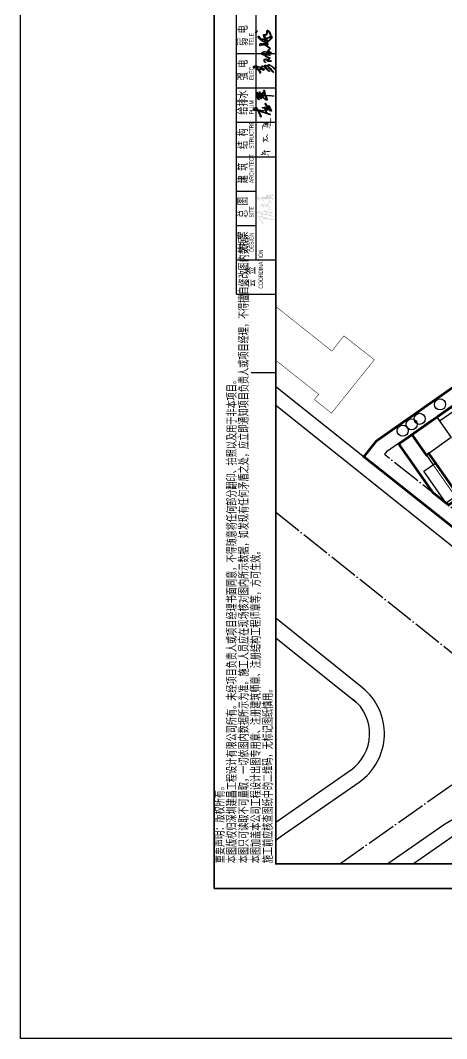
# Model space of a CAD drawing. Extents: x 36524853 to 36525459, y 2743936 to 2747542.
# Drawn here: x 36524853.7 to 36524940.5, y 2747225.7 to 2747433 of the extents above; entities that cross this region are included whole.
import ezdxf

# ---------------------------------------------------------------- set-up
doc = ezdxf.new("R2010")
doc.units = 0
doc.header["$LTSCALE"] = 1000
doc.header["$MEASUREMENT"] = 0
for name, pattern in [('DASH', [0.35, 0.25, -0.1]), ('DASHDOT', [25.4, 12.7, -6.35, 0, -6.35]), ('DOTE', [2.42, 2, -0.2, 0.02, -0.2])]:
    doc.linetypes.add(name, pattern=pattern)
doc.layers.add('0-有效绿地', color=96, linetype='Continuous', lineweight=5)
for name, color, linetype in [('0-用地红线', 1, 'DOTE'), ('0-规划地下室', 2, 'Continuous'), ('0-规划建筑', 34, 'Continuous'), ('0-规划绿地植物', 107, 'Continuous'), ('0-规划道路', 4, 'Continuous'), ('0-规划道路中线', 211, 'DASHDOT'), ('_0', 7, 'Continuous'), ('A0-11 图框-粗线', 16, 'Continuous'), ('A0-13 图框-细线', 7, 'Continuous'), ('A0-21 图框-不可改文字', 7, 'Continuous'), ('linlin', 3, 'Continuous'), ('NT图签', 7, 'Continuous'), ('TK_图框', 7, 'Continuous'), ('图层1', 7, 'Continuous'), ('签名', 7, 'Continuous')]:
    doc.layers.add(name, color=color, linetype=linetype)
doc.layers.add('yichutu', color=7, linetype='Continuous', true_color=0xffffff, plot=False)
doc.styles.add('SKED-宋体', font='XCSG', dxfattribs={"width": 0.7, "bigfont": 'HZTXT'})

# ---------------------------------------------------------------- blocks, each defined once
blk = doc.blocks.new('A$C6C80078C')
h = blk.add_hatch(color=256)
h.paths.add_polyline_path([(1132, -620), (1144, -616), (1145, -607), (1143, -607), (1136, -607), (1133, -613), (1133, -616)], flags=16)
h.paths.add_polyline_path([(1215, -585), (1219, -564), (1228, -564), (1232, -571), (1227, -579), (1220, -586)], flags=16)
h.paths.add_polyline_path([(1014, -415), (1032, -404), (1053, -402), (1158, -345), (1172, -339), (1187, -339), (1190, -347), (1186, -361), (1160, -415), (1161, -423), (1171, -417), (1181, -409), (1197, -409), (1199, -417), (1187, -460), (1174, -476), (1153, -534), (1177, -530), (1197, -522), (1209, -526), (1210, -536), (1201, -557), (1180, -583), (1177, -592), (1181, -597), (1188, -592), (1201, -572), (1229, -526), (1244, -522), (1254, -527), (1260, -541), (1253, -556), (1251, -567), (1271, -560), (1279, -564), (1278, -576), (1268, -585), (1252, -589), (1227, -671), (1250, -664), (1276, -673), (1279, -689), (1277, -748), (1271, -768), (1268, -776), (1291, -764), (1313, -762), (1320, -762), (1317, -775), (1298, -790), (1274, -793), (1213, -829), (1194, -831), (1193, -824), (1220, -805), (1244, -776), (1255, -747), (1253, -698), (1239, -691), (1218, -702), (1193, -722), (1164, -762), (1139, -803), (1126, -831), (1122, -857), (1103, -848), (1100, -836), (1102, -818), (1096, -800), (1097, -773), (1111, -735), (1111, -729), (1126, -727), (1132, -736), (1122, -767), (1120, -790), (1121, -799), (1130, -787), (1161, -722), (1183, -701), (1201, -672), (1218, -610), (1210, -610), (1196, -616), (1182, -636), (1169, -658), (1165, -692), (1154, -710), (1142, -710), (1132, -706), (1132, -690), (1133, -646), (1114, -654), (1036, -696), (970, -731), (951, -742), (936, -738), (933, -722), (943, -716), (996, -690), (1072, -648), (1126, -608), (1155, -581), (1161, -565), (1150, -564), (1137, -567), (1122, -567), (1100, -566), (1087, -566), (1101, -514), (1143, -392), (1137, -385), (1126, -392), (1066, -424), (1034, -436), (1019, -432), (1010, -427)])
h.paths.add_polyline_path([(1049, -271), (1065, -268), (1093, -249), (1113, -245), (1122, -247), (1110, -289), (1108, -322), (1094, -345), (1090, -361), (1098, -366), (1109, -354), (1137, -288), (1147, -235), (1188, -212), (1221, -186), (1223, -171), (1210, -167), (1200, -177), (1169, -191), (1150, -203), (1148, -191), (1156, -173), (1156, -161), (1142, -156), (1129, -157), (1123, -165), (1123, -179), (1121, -205), (1118, -219), (1101, -220), (1083, -230), (1062, -238), (1036, -244), (1036, -258), (1047, -270)])
h.paths.add_polyline_path([(758, -433), (786, -416), (804, -411), (889, -364), (916, -349), (923, -347), (931, -350), (934, -357), (935, -364), (930, -371), (916, -378), (911, -383), (862, -551), (865, -562), (919, -600), (987, -629), (1031, -638), (1045, -643), (1042, -655), (1034, -656), (1001, -655), (930, -631), (854, -579), (849, -582), (821, -646), (808, -671), (798, -681), (776, -682), (762, -680), (755, -669), (752, -655), (752, -634), (763, -653), (769, -662), (782, -661), (794, -645), (832, -556), (775, -516), (765, -504), (777, -492), (787, -491), (799, -499), (808, -510), (840, -531), (847, -515), (880, -397), (871, -399), (799, -442), (776, -447), (766, -446), (762, -440)])
h.paths.add_polyline_path([(802, -300), (808, -316), (827, -325), (836, -336), (842, -349), (842, -355), (853, -355), (860, -348), (861, -335), (858, -314), (839, -298), (824, -288), (811, -286), (800, -292), (797, -297)])
h.paths.add_polyline_path([(643, -603), (652, -607), (670, -645), (670, -674), (670, -692), (683, -697), (695, -683), (695, -639), (685, -604), (670, -588), (656, -588), (644, -592), (640, -598)])
h.paths.add_polyline_path([(409, -795), (432, -772), (472, -669), (479, -615), (488, -598), (489, -586), (470, -579), (460, -588), (454, -607), (420, -746), (399, -773), (394, -785), (400, -798)], flags=17)
h.paths.add_polyline_path([(122, -412), (161, -408), (188, -377), (356, -259), (392, -245), (391, -290), (383, -369), (357, -380), (359, -391), (369, -392), (374, -396), (337, -523), (329, -516), (338, -417), (332, -390), (316, -394), (312, -405), (275, -785), (272, -823), (278, -843), (290, -849), (306, -821), (311, -741), (307, -690), (325, -569), (348, -569), (401, -383), (433, -378), (481, -351), (519, -337), (519, -346), (455, -535), (455, -551), (469, -564), (523, -571), (555, -562), (570, -556), (573, -557), (559, -745), (555, -745), (548, -718), (537, -677), (530, -667), (523, -678), (526, -718), (543, -790), (562, -796), (576, -796), (585, -783), (579, -765), (599, -552), (613, -521), (648, -485), (661, -470), (651, -460), (638, -461), (635, -473), (616, -490), (613, -491), (621, -414), (634, -403), (620, -393), (600, -391), (595, -399), (586, -513), (578, -522), (550, -536), (511, -545), (492, -545), (481, -536), (550, -328), (583, -303), (642, -265), (648, -238), (648, -229), (631, -233), (628, -240), (628, -250), (560, -288), (558, -285), (579, -210), (592, -188), (594, -163), (567, -163), (561, -178), (551, -201), (532, -291), (530, -307), (461, -335), (407, -364), (403, -365), (416, -296), (414, -209), (400, -209), (385, -217), (309, -260), (240, -311), (213, -343), (170, -361), (134, -377), (118, -388), (109, -396), (116, -409)])
blk = doc.blocks.new('liping')
at = {"layer": '图层1'}
h = blk.add_hatch(color=256, dxfattribs=at)
h.dxf.hatch_style = 1
h.paths.add_polyline_path([(-45.1, 14.9), (-54.2, 10.9), (-55.3, 10.1), (-58.1, 8.7), (-58.1, 6.9), (-55.9, 6.9), (-53.2, 8.3), (-35.9, 17.1), (-32.9, 18.2), (-32.9, 16.2), (-33.8, 14.8), (-37.5, 9.4), (-45.4, -12.3), (-49.8, -27.1), (-49.8, -29.1), (-48.7, -29.9), (-47, -29.2), (-46.5, -27.1), (-43.6, -16.1), (-39.9, -2.4), (-34.8, 10.1), (-33.2, 10.8), (-35.4, -8.6), (-35.4, -9.6), (-34.6, -9.6), (-33.7, -8.7), (-32.9, -2.8), (-31.5, 7.1), (-30.1, 14.3), (-30.8, 20), (-29.3, 21.1), (-21.4, 26.9), (-20.5, 29.1), (-20.5, 31.7), (-22.8, 35.3), (-26.6, 38.4), (-29, 38.9), (-30.3, 38.3), (-32.2, 36.2), (-32.2, 33.8), (-32.2, 26.7), (-32.2, 21.4)])
h.paths.add_polyline_path([(-30.5, 22.5), (-29.9, 35), (-28.7, 36.6), (-27.5, 36.6), (-25.6, 35.1), (-23.8, 33.1), (-22.6, 31.2), (-22.6, 29.9), (-23.9, 28.2), (-26.5, 25.8), (-29.9, 23.4)], flags=16)
h.paths.add_polyline_path([(-26.6, -10.8), (-22, -9.6), (-20, -9.1), (-19.3, -7), (-19.8, -6.7), (-20.6, -5.9), (-21, -4.9), (-21.2, -2.9), (-21.2, 0.5), (-21.2, 2.2), (-22.3, 2.7), (-23, 0.8), (-23, -3.2), (-22.5, -5.1), (-21.4, -5.1), (-20.7, -6.3), (-24.5, -6.3), (-26.9, -8.3), (-34.3, -10.6), (-40.1, -12.4), (-41.6, -13.5), (-41.5, -14.9), (-39, -14.9), (-36.3, -13.1), (-31.1, -11.2), (-29, -10.7), (-31.4, -14.4), (-31.9, -16.2), (-31.9, -18), (-30.1, -18), (-24.9, -18.3), (-23.3, -18.6), (-23.6, -19), (-34.6, -28.2), (-35.9, -31), (-35.9, -32.9), (-34.9, -33.8), (-31.5, -32.9), (-25.3, -30.1), (-18.1, -25.9), (-14, -23.5), (-13.3, -22.1), (-13.6, -20.5), (-14.6, -19.9), (-16.7, -18.8), (-18.3, -18), (-8.2, -13.1), (-4.6, -11.2), (-4, -9.7), (-4.6, -8.2), (-5.7, -8.2), (-10.2, -11.4), (-16.9, -14.3), (-20.9, -17.2), (-24, -16.2), (-28.5, -15.9), (-30.3, -15.9), (-30.3, -14.7), (-29.6, -13.6), (-28, -11.2)])
h.paths.add_polyline_path([(-20.7, -19.3), (-19.5, -19.5), (-17, -20.5), (-16.5, -21.9), (-31, -31), (-33.2, -32.1), (-33.2, -30.2), (-31.1, -27), (-22.6, -20.4)], flags=16)
h.paths.add_polyline_path([(11.1, -8.2), (9.1, -12.2), (8.2, -14), (8.8, -16.2), (10.7, -16.2), (13.7, -16.2), (19.9, -13.3), (25.9, -11.1), (25.7, -14.6), (24.4, -35.1), (24.4, -41.9), (25.2, -43.8), (26.5, -42.9), (27.2, -32.9), (28.2, -17.5), (27.7, -10.5), (31.4, -8.4), (39.7, -6.8), (46.5, -6.3), (48.1, -5.3), (48.1, -4.2), (46.8, -2.8), (45.1, -2.8), (43.4, -2.1), (39.2, -0.2), (35.3, 2), (30.6, 3.8), (29, 5.1), (35.8, 9.4), (40.3, 12), (41.7, 13), (41.7, 14.3), (40.2, 14.8), (36.9, 14.8), (32.2, 14), (27.9, 12), (25.7, 12), (24.1, 10.7), (22.2, 9.1), (19.2, 8.5), (18.7, 10.2), (19.4, 11.1), (21, 13.2), (27.3, 17.3), (36.5, 23.3), (38.6, 23.3), (40.8, 23.8), (40.8, 24.5), (36.4, 25.3), (31.9, 25.3), (27, 24), (15.5, 20.8), (10, 17.4), (9.9, 16.7), (10.9, 15.2), (12.7, 15.2), (14.3, 16.9), (16.6, 19.5), (22.6, 21), (31.3, 23.3), (33.8, 23.3), (30.8, 21.5), (20.7, 15.3), (15.5, 9.9), (14, 8.5), (14, 7.1), (15.2, 6.4), (18.1, 6.4), (21.5, 7.2), (24.9, 8.9), (25.6, 5.7), (25.6, 4.8), (19.3, 0.3)])
h.paths.add_polyline_path([(21.1, -0.3), (26.7, 3.2), (26.1, -8.9), (13.6, -14.1), (11.4, -14.7), (10.4, -14.1), (11.4, -12.2), (12.7, -9.6), (15, -7.1)], flags=16)
h.paths.add_polyline_path([(28, 3.7), (30.6, 2.2), (37.4, -1.3), (41.1, -3.2), (43.1, -4), (43.1, -4.5), (40.4, -4.5), (34.4, -5.1), (30.5, -6.6), (28, -7.3)], flags=16)
h.paths.add_polyline_path([(28.4, 6), (28.2, 6.8), (28.4, 10.2), (35.5, 12.5), (37, 12.5), (34.5, 10.1)], flags=16)
for points in [[(-57.7, 9), (-54.2, 10.9), (-45.1, 14.9), (-32.2, 21.4), (-32.2, 26.7), (-32.2, 33.8), (-32.2, 36.2), (-30.3, 38.3), (-29, 38.9), (-26.6, 38.4), (-22.8, 35.3), (-20.5, 31.7), (-20.5, 29.1), (-21.4, 26.9), (-29.3, 21.1), (-30.8, 20), (-30.1, 14.3), (-31.5, 7.1), (-32.9, -2.8), (-33.7, -8.7), (-34.6, -9.6), (-35.4, -9.6), (-35.4, -8.6), (-33.2, 10.8), (-34.8, 10.1), (-39.9, -2.4), (-43.6, -16.1), (-46.5, -27.1), (-47, -29.2), (-48.7, -29.9), (-49.8, -29.1), (-49.8, -27.1), (-45.4, -12.3), (-37.5, 9.4), (-33.8, 14.8), (-32.9, 16.2), (-32.9, 18.2), (-35.9, 17.1), (-53.2, 8.3), (-55.9, 6.9), (-58.1, 6.9), (-58.1, 8.7), (-55.3, 10.1), (-54.2, 10.9)], [(-41.6, -13.5), (-40.1, -12.4), (-34.3, -10.6), (-26.9, -8.3), (-24.5, -6.3), (-20.7, -6.3), (-21.4, -5.1), (-22.5, -5.1), (-23, -3.2), (-23, 0.8), (-22.3, 2.7), (-21.2, 2.2), (-21.2, 0.5), (-21.2, -2.9), (-21, -4.9), (-20.6, -5.9), (-19.8, -6.7), (-19.3, -7), (-20, -9.1), (-22, -9.6), (-26.6, -10.8), (-28, -11.2), (-29.6, -13.6), (-30.3, -14.7), (-30.3, -15.9), (-28.5, -15.9), (-24, -16.2), (-20.9, -17.2), (-16.9, -14.3), (-10.2, -11.4), (-5.7, -8.2), (-4.6, -8.2), (-4, -9.7), (-4.6, -11.2), (-8.2, -13.1), (-18.3, -18), (-16.7, -18.8), (-14.6, -19.9), (-13.6, -20.5), (-13.3, -22.1), (-14, -23.5), (-18.1, -25.9), (-25.3, -30.1), (-31.5, -32.9), (-34.9, -33.8), (-35.9, -32.9), (-35.9, -31), (-34.6, -28.2), (-23.6, -19), (-23.3, -18.6), (-24.9, -18.3), (-30.1, -18), (-31.9, -18), (-31.9, -16.2), (-31.4, -14.4), (-29, -10.7), (-31.1, -11.2), (-36.3, -13.1), (-39, -14.9), (-41.5, -14.9), (-41.6, -13.5)], [(-30.5, 22.5), (-29.9, 35), (-28.7, 36.6), (-27.5, 36.6), (-25.6, 35.1), (-23.8, 33.1), (-22.6, 31.2), (-22.6, 29.9), (-23.9, 28.2), (-26.5, 25.8), (-29.9, 23.4), (-30.5, 22.5)], [(10, 17.4), (15.5, 20.8), (27, 24), (31.9, 25.3), (36.4, 25.3), (40.8, 24.5), (40.8, 23.8), (38.6, 23.3), (36.5, 23.3), (27.3, 17.3), (21, 13.2), (19.4, 11.1), (18.7, 10.2), (19.2, 8.5), (22.2, 9.1), (24.1, 10.7), (25.7, 12), (27.9, 12), (32.2, 14), (36.9, 14.8), (40.2, 14.8), (41.7, 14.3), (41.7, 13), (40.3, 12), (35.8, 9.4), (29, 5.1), (30.6, 3.8), (35.3, 2), (39.2, -0.2), (43.4, -2.1), (45.1, -2.8), (46.8, -2.8), (48.1, -4.2), (48.1, -5.3), (46.5, -6.3), (39.7, -6.8), (31.4, -8.4), (27.7, -10.5), (28.2, -17.5), (27.2, -32.9), (26.5, -42.9), (25.2, -43.8), (24.4, -41.9), (24.4, -35.1), (25.7, -14.6), (25.9, -11.1), (19.9, -13.3), (13.7, -16.2), (10.7, -16.2), (8.8, -16.2), (8.2, -14), (9.1, -12.2), (11.1, -8.2), (19.3, 0.3), (25.6, 4.8), (25.6, 5.7), (24.9, 8.9), (21.5, 7.2), (18.1, 6.4), (15.2, 6.4), (14, 7.1), (14, 8.5), (15.5, 9.9), (20.7, 15.3), (30.8, 21.5), (33.8, 23.3), (33.8, 23.3), (31.3, 23.3), (22.6, 21), (16.6, 19.5), (14.3, 16.9), (12.7, 15.2), (10.9, 15.2), (9.9, 16.7), (10, 17.4)], [(26.7, 3.2), (21.1, -0.3), (15, -7.1), (12.7, -9.6), (11.4, -12.2), (10.4, -14.1), (11.4, -14.7), (13.6, -14.1), (26.1, -8.9), (26.7, 3.2)], [(28, 3.7), (28, -7.3), (30.5, -6.6), (34.4, -5.1), (40.4, -4.5), (43.1, -4.5), (43.1, -4), (41.1, -3.2), (37.4, -1.3), (30.6, 2.2), (28, 3.7)], [(28.4, 10.2), (35.5, 12.5), (37, 12.5), (37, 12.5), (34.5, 10.1), (28.4, 6), (28.2, 6.8), (28.4, 10.2)], [(-20.7, -19.3), (-22.6, -20.4), (-31.1, -27), (-33.2, -30.2), (-33.2, -32.1), (-31, -31), (-16.5, -21.9), (-17, -20.5), (-19.5, -19.5), (-20.7, -19.3)]]:
    blk.add_lwpolyline(points, close=True, dxfattribs=at)
blk = doc.blocks.new('许志通')
at = {"layer": '签名'}
for points, const_width in [([(41219813, 665657), (41219551, 664800)], 506), ([(41219551, 664800), (41219616, 664010)], 506), ([(41219616, 664010), (41219616, 663486)], 506), ([(41219616, 663486), (41219616, 662893)], 506), ([(41222503, 665758), (41222364, 664853)], 506), ([(41222364, 664853), (41222503, 664366)], 506), ([(41222578, 665327), (41222380, 664800)], 506), ([(41222380, 664800), (41222446, 664208)], 506), ([(41222446, 664208), (41223038, 664078)], 506), ([(41222991, 666524), (41222503, 665758)], 506), ([(41222503, 664366), (41224036, 664436)], 506), ([(41223757, 663461), (41222573, 662835)], 506), ([(41223173, 666512), (41222578, 665327)], 506), ([(41223038, 664078), (41223962, 664735)], 506), ([(41223568, 663486), (41223038, 662631)], 506), ([(41224488, 664275), (41223568, 663486)], 506), ([(41224245, 663809), (41223757, 663461)], 506), ([(41223962, 664735), (41224816, 665130)], 506), ([(41224036, 664436), (41224524, 664923)], 506), ([(41224802, 664714), (41224245, 663809)], 506), ([(41225281, 665195), (41224488, 664275)], 506), ([(41224524, 664923), (41225081, 665201)], 506), ([(41225081, 665201), (41224802, 664714)], 506), ([(41224816, 665130), (41225281, 665195)], 506), ([(41226003, 663683), (41225741, 663683)], 506), ([(41225741, 663683), (41225741, 662434)], 506), ([(41225777, 663461), (41225777, 662974)], 506), ([(41227101, 663043), (41225777, 663461)], 506), ([(41226726, 663091), (41226003, 663683)], 506), ([(41234763, 663809), (41236296, 663531)], 506), ([(41234958, 663813), (41235816, 663550)], 506), ([(41235816, 663550), (41236802, 663748)], 506), ([(41236296, 663531), (41236644, 663391)], 506), ([(41236644, 663391), (41237341, 663600)], 506), ([(41236802, 663748), (41237788, 663748)], 506), ([(41236923, 663531), (41236853, 662765)], 506), ([(41237480, 664923), (41236923, 663531)], 506), ([(41237196, 664405), (41237130, 663353)], 506), ([(41237130, 663353), (41237196, 662434)], 506), ([(41237590, 664997), (41237196, 664405)], 506), ([(41237341, 663600), (41238803, 663600)], 506), ([(41237788, 663748), (41239566, 663615)], 506), ([(41238803, 663600), (41239570, 663600)], 506), ([(41239566, 663615), (41240228, 663683)], 506), ([(41239570, 663600), (41240266, 663739)], 506), ([(41240228, 663683), (41240425, 663683)], 506), ([(41247998, 664575), (41251342, 664644)], 506), ([(41248038, 664639), (41249050, 664595)], 506), ([(41249050, 664595), (41250159, 664686)], 506), ([(41250159, 664686), (41251083, 664686)], 506), ([(41251775, 664226), (41250851, 662428)], 506), ([(41252108, 664923), (41250854, 662556)], 506), ([(41251083, 664686), (41251591, 664732)], 506), ([(41251342, 664644), (41252108, 664923)], 506), ([(41251551, 663879), (41252387, 664088)], 506), ([(41251591, 664732), (41251867, 664870)], 506), ([(41252095, 664410), (41251775, 664226)], 506), ([(41251867, 664870), (41252143, 664779)], 506), ([(41252143, 664779), (41252095, 664410)], 506), ([(41252143, 664041), (41253528, 664132)], 506), ([(41252387, 664088), (41253083, 664088)], 506), ([(41253083, 664088), (41253501, 664088)], 506), ([(41253501, 664088), (41253710, 663670)], 506), ([(41253528, 664132), (41253712, 664041)], 506), ([(41253710, 663670), (41253989, 662904)], 506), ([(41253712, 664041), (41253760, 663532)], 506), ([(41253760, 663532), (41253760, 663163)], 506), ([(41219616, 662893), (41219682, 662498)], 506), ([(41219682, 662498), (41219945, 662104)], 506), ([(41219945, 662104), (41219945, 661511)], 506), ([(41219945, 661511), (41220011, 661117)], 506), ([(41220011, 661117), (41220076, 660524)], 506), ([(41220076, 660524), (41220208, 660065)], 506), ([(41220208, 660065), (41220733, 658813)], 506), ([(41220483, 659145), (41220901, 658728)], 506), ([(41220733, 658813), (41220865, 658813)], 506), ([(41220865, 658813), (41221461, 658683)], 506), ([(41220901, 658728), (41221877, 658728)], 506), ([(41221461, 658683), (41221855, 658683)], 506), ([(41221855, 658683), (41222052, 658813)], 506), ([(41221877, 658728), (41222155, 659493)], 506), ([(41222052, 658813), (41222315, 659405)], 506), ([(41222155, 659493), (41222434, 659702)], 506), ([(41222315, 659405), (41222446, 659867)], 506), ([(41222434, 662278), (41222364, 661999)], 506), ([(41222364, 661999), (41223130, 662138)], 506), ([(41222573, 662835), (41222434, 662278)], 506), ([(41222434, 659702), (41222573, 659981)], 506), ([(41222446, 659867), (41222643, 660194)], 506), ([(41223038, 662631), (41222643, 662169)], 506), ([(41222643, 662169), (41222840, 661906)], 506), ([(41222840, 661906), (41224290, 662366)], 506), ([(41223130, 662138), (41224733, 662278)], 506), ([(41224290, 662366), (41224816, 662563)], 506), ([(41224733, 662278), (41225359, 662417)], 506), ([(41224816, 662563), (41226266, 662761)], 506), ([(41225153, 660133), (41225504, 656843)], 338), ([(41225359, 662417), (41226126, 662765)], 506), ([(41225741, 662434), (41226003, 661052)], 506), ([(41225777, 662974), (41225847, 660746)], 506), ([(41225847, 659981), (41225777, 659633)], 506), ([(41225777, 659633), (41225777, 659354)], 506), ([(41225777, 659354), (41225917, 657962)], 506), ([(41225847, 660746), (41225847, 659981)], 506), ([(41225917, 657962), (41226056, 657892)], 506), ([(41226003, 661052), (41226003, 660262)], 506), ([(41226003, 660262), (41226003, 658550)], 506), ([(41226056, 657892), (41226056, 657196)], 506), ([(41226056, 656570), (41226126, 656291)], 506), ([(41226126, 662765), (41226892, 662765)], 506), ([(41226266, 662761), (41226529, 662828)], 506), ([(41226529, 662828), (41226726, 663091)], 506), ([(41226892, 662765), (41227101, 663043)], 506), ([(41235746, 659078), (41235483, 658880)], 506), ([(41237759, 661651), (41235738, 659076)], 506), ([(41237065, 660984), (41235746, 659078)], 506), ([(41236853, 662765), (41236923, 662487)], 506), ([(41236923, 662487), (41237132, 662417)], 506), ([(41237196, 662434), (41236999, 662236)], 506), ([(41236999, 662236), (41237328, 662169)], 506), ([(41238186, 662434), (41237065, 660984)], 506), ([(41237132, 662417), (41238037, 662556)], 506), ([(41237328, 662169), (41238120, 662498)], 506), ([(41237550, 661025), (41238107, 660120)], 506), ([(41237590, 660589), (41238120, 659997)], 506), ([(41238664, 662695), (41237759, 661651)], 506), ([(41238037, 662556), (41238385, 662626)], 506), ([(41238107, 660120), (41238594, 659911)], 506), ([(41238120, 662498), (41238646, 662631)], 506), ([(41238120, 659997), (41238712, 659472)], 506), ([(41238646, 662631), (41238186, 662434)], 506), ([(41238385, 662626), (41238664, 662695)], 506), ([(41238594, 659911), (41239291, 659424)], 506), ([(41238712, 659472), (41239172, 659275)], 506), ([(41239172, 659275), (41239566, 659670)], 506), ([(41239291, 659424), (41240615, 661164)], 506), ([(41239566, 659670), (41240030, 660787)], 506), ([(41240030, 660787), (41240556, 661182)], 506), ([(41240556, 661182), (41241016, 661182)], 506), ([(41240615, 661164), (41242008, 660050)], 506), ([(41241016, 661182), (41242138, 660065)], 506), ([(41242008, 660050), (41242983, 659911)], 506), ([(41242138, 660065), (41243255, 659602)], 506), ([(41249283, 658002), (41250483, 657355)], 506), ([(41249461, 657892), (41250785, 657196)], 506), ([(41250483, 657355), (41251311, 657218)], 506), ([(41250851, 662428), (41250575, 659753)], 506), ([(41250575, 659753), (41250619, 658831)], 506), ([(41250785, 661303), (41250645, 660050)], 506), ([(41250645, 660050), (41250645, 659076)], 506), ([(41250854, 662556), (41250785, 661303)], 506), ([(41250785, 657196), (41251481, 657127)], 506), ([(41251551, 659633), (41251133, 659493)], 506), ([(41251133, 659493), (41251690, 659493)], 506), ([(41251219, 659431), (41252467, 659431)], 506), ([(41251311, 657218), (41251727, 657124)], 506), ([(41251481, 657127), (41252038, 657057)], 506), ([(41251969, 659981), (41251551, 659633)], 506), ([(41251690, 659493), (41252596, 659493)], 506), ([(41252051, 660122), (41251727, 659800)], 506), ([(41251727, 657124), (41252419, 657033)], 506), ([(41251775, 662288), (41252603, 662150)], 506), ([(41251899, 662278), (41253850, 662278)], 506), ([(41252735, 660816), (41251969, 659981)], 506), ([(41252038, 657057), (41252735, 656848)], 506), ([(41252375, 660400), (41252051, 660122)], 506), ([(41252927, 661044), (41252375, 660400)], 506), ([(41252419, 657033), (41253252, 656940)], 506), ([(41252467, 659431), (41253111, 659615)], 506), ([(41252596, 659493), (41253292, 659702)], 506), ([(41252603, 662150), (41253252, 662244)], 506), ([(41252735, 659076), (41252665, 657614)], 506), ([(41252665, 657614), (41252665, 657475)], 506), ([(41253223, 661303), (41252735, 660816)], 506), ([(41252805, 659981), (41252735, 659076)], 506), ([(41252735, 656848), (41253571, 656848)], 506), ([(41252879, 661875), (41252743, 657449)], 506), ([(41252874, 660607), (41252805, 659981)], 506), ([(41253083, 662278), (41252874, 661512)], 506), ([(41252874, 661512), (41252874, 660607)], 506), ([(41253712, 661735), (41252927, 661044)], 506), ([(41253710, 662626), (41253083, 662278)], 506), ([(41253111, 659615), (41253528, 659706)], 506), ([(41253850, 661930), (41253223, 661303)], 506), ([(41253252, 662244), (41253620, 662288)], 506), ([(41253252, 656940), (41253988, 656849)], 506), ([(41253292, 659702), (41253571, 660120)], 506), ([(41254128, 659285), (41253432, 659841)], 506), ([(41253528, 659706), (41253668, 659846)], 506), ([(41253571, 660120), (41253780, 660468)], 506), ([(41253571, 656848), (41254546, 656639)], 506), ([(41253620, 662288), (41253852, 662335)], 506), ([(41253668, 659846), (41253760, 660215)], 506), ([(41253780, 661582), (41253710, 662626)], 506), ([(41253896, 661735), (41253712, 661735)], 506), ([(41253760, 663163), (41253852, 663073)], 506), ([(41253760, 660906), (41253896, 661735)], 506), ([(41253760, 660215), (41253760, 660906)], 506), ([(41253850, 661234), (41253780, 661582)], 506), ([(41253780, 660468), (41253850, 661234)], 506), ([(41253850, 662278), (41253850, 661930)], 506), ([(41253852, 663073), (41254772, 658600)], 506), ([(41253988, 656849), (41255328, 656664)], 506), ([(41253989, 662904), (41254825, 658936)], 506), ([(41254755, 658728), (41254128, 659285)], 506), ([(41254546, 656639), (41255173, 656639)], 506), ([(41254825, 658936), (41254755, 658728)], 506), ([(41255173, 656639), (41256427, 656431)], 506), ([(41255328, 656664), (41256296, 656618)], 506), ([(41256296, 656618), (41257448, 656527)], 506), ([(41256427, 656431), (41257193, 656222)], 506), ([(41257193, 656222), (41258308, 656291)], 506), ([(41257448, 656527), (41258324, 656480)], 506), ([(41258308, 656291), (41259004, 656431)], 506), ([(41258324, 656480), (41259017, 656664)], 506), ([(41259004, 656431), (41259144, 656500)], 506), ([(41259017, 656664), (41259709, 656940)], 506), ([(41259144, 656500), (41259213, 656709)], 506), ([(41259213, 656987), (41259562, 657127)], 506), ([(41259213, 656709), (41259213, 656987)], 506)]:
    blk.add_lwpolyline(points, dxfattribs=dict(at, const_width=const_width))
blk = doc.blocks.new('huang')
at = {"layer": '图层1'}
h = blk.add_hatch(color=256, dxfattribs=at)
h.dxf.hatch_style = 1
h.paths.add_polyline_path([(-41.6, 13.8), (-43.1, 12.7), (-45.6, 10.8), (-46.8, 10.3), (-47.2, 10.5), (-47.7, 10.9), (-48.1, 10.6), (-48.1, 10.1), (-47.8, 9.3), (-47, 9.6), (-46, 9.6), (-42.6, 12), (-41.4, 12.8), (-41.3, 12.5), (-40.8, 6.7), (-40.4, 6.3), (-39.9, 6.3), (-39.6, 7.1), (-38.7, 8.5), (-38.5, 9.3), (-38.7, 9.7), (-38.9, 9.4), (-39.1, 8.9), (-39.8, 8), (-40.1, 8.5), (-40.3, 13.4), (-40.3, 13.8), (-38.1, 15.5), (-36.2, 16.2), (-35.6, 16.2), (-35.4, 15.8), (-37.7, 8), (-38, 7.4), (-39.3, 6.3), (-40.1, 5.9), (-42.4, 3.9), (-42.8, 3.3), (-42.6, 2.9), (-42.1, 2.6), (-41.4, 2.9), (-40.8, 2.4), (-40.5, 1.4), (-39.7, 1.4), (-39.7, 2.8), (-38.8, 4.5), (-38, 6.1), (-36.8, 6.7), (-35.5, 6.8), (-35, 6.4), (-34.6, 6.1), (-34.6, 5.3), (-35.1, 3.7), (-36, 2.3), (-37.1, 0.6), (-39.1, -1), (-44, -5.9), (-45.2, -7.7), (-45.2, -8.5), (-44.7, -8.7), (-41.5, -5.1), (-38, -1.5), (-36, -0.2), (-34.1, 0.3), (-33.3, 0.1), (-33, -0.7), (-33.6, -2.3), (-34.4, -3.6), (-35.7, -5.6), (-36.8, -6.5), (-39.2, -8), (-45.7, -14.2), (-46.6, -15.9), (-46.9, -16.6), (-46.5, -17), (-44.7, -15.4), (-42, -12.8), (-38.6, -9.6), (-36.9, -7.8), (-35.3, -7), (-34.1, -6.5), (-33.4, -6.5), (-32.7, -6.5), (-32.4, -7.3), (-32.4, -8.4), (-33.5, -10.5), (-37.1, -15.7), (-38.1, -16.3), (-39.6, -17.6), (-41, -19.4), (-41.3, -20.2), (-41.3, -20.7), (-40.9, -21), (-37.3, -17.1), (-34.1, -13.2), (-31.6, -9), (-31.3, -7.8), (-31.1, -6.9), (-31.7, -6), (-32.6, -5.5), (-33.3, -5.5), (-33.9, -5.7), (-34.7, -5.7), (-34.7, -5.5), (-34.7, -5.1), (-32.9, -2.5), (-32.2, -0.8), (-32.2, 0), (-32.5, 0.7), (-33.3, 1.2), (-34.2, 1.3), (-35.2, 1), (-35.9, 1), (-35.9, 1.4), (-35.4, 2.1), (-34.2, 4), (-33.7, 5.3), (-33.7, 6.1), (-34.3, 7), (-35, 7.5), (-35.6, 7.5), (-37, 7.5), (-37, 7.7), (-36.9, 8.2), (-36.3, 9.9), (-34.4, 16.1), (-33.7, 17.9), (-33.5, 19.6), (-33.7, 21.2), (-34.4, 22.6), (-35.3, 23.5), (-36.3, 23.5), (-37.3, 23.3), (-38.2, 23.2), (-38.2, 22.4), (-38.2, 21.9), (-37.3, 21.9), (-36.2, 22.3), (-35.5, 22.3), (-34.9, 21.6), (-34.6, 20.6), (-34.6, 19.2), (-34.6, 18.3), (-35, 18), (-38.1, 16.2), (-39.8, 14.8), (-40.2, 14.6), (-40.6, 14.9), (-40.6, 15.8), (-40.6, 16.9), (-39.7, 16.9), (-40.2, 17.4), (-41.2, 18), (-41.7, 18), (-41.8, 17.1), (-41.6, 15.5)])
h.paths.add_polyline_path([(-40.5, 4.8), (-39.8, 4.8), (-39.8, 4.4), (-39.8, 3.7), (-40.6, 3.5), (-41, 3.8), (-41, 4.1)], flags=16)
h.paths.add_polyline_path([(-21.9, 1.1), (-21.1, 0.3), (-20.6, -1.2), (-20.9, -4.1), (-21.4, -4.7), (-22.5, -4.2), (-23, -3.4), (-23.7, -3.4), (-24.5, -4.2), (-24.8, -5.7), (-25.1, -9.6), (-25.1, -10.6), (-25, -11.3), (-24.5, -11.7), (-24, -11.7), (-21.7, -7.3), (-20.8, -6.4), (-20, -7.7), (-19.1, -9.2), (-18, -8.9), (-17.3, -7.5), (-14.5, -1.8), (-13.7, -0.9), (-13, -0.9), (-12.5, -1.5), (-12.4, -3.7), (-12.8, -8), (-12.8, -9.4), (-12.1, -9.4), (-11.3, -8.3), (-11.3, -2.1), (-11.3, 2), (-10.8, 5), (-10.2, 5.9), (-9, 5.7), (-7.4, 4.7), (-6.6, 3.8), (-6.3, 1.6), (-6.3, -1.3), (-6.6, -4.2), (-7.2, -6.3), (-7.8, -6.6), (-8.2, -6.2), (-8.6, -5), (-8.6, -3.5), (-8.6, -2.1), (-9.1, -1.6), (-9.6, -1.6), (-10, -1.9), (-10.2, -2.7), (-9.9, -5.6), (-10.4, -10.1), (-10.4, -11.5), (-10, -12), (-8.9, -12.3), (-8.1, -12), (-6.6, -10.8), (-3.8, -6.9), (-3.2, -6.5), (-2.1, -7.6), (-1.3, -9), (-0.7, -9.4), (0.5, -9.5), (1.3, -9.2), (2.2, -8.9), (6.2, -4.7), (7.2, -3.3), (7.5, -2.4), (7.7, -1.6), (8.5, -0.3), (9.6, 1.6), (10.3, 1.6), (10.3, 1.1), (9.4, -2), (8.4, -4.5), (8.4, -4.9), (8.4, -5.4), (9.5, -5.4), (12.2, -3), (14.3, -5.7), (20.5, -11.5), (22.2, -13.1), (23.6, -13.8), (24.3, -13.8), (24.9, -13), (24.9, -11.6), (24.1, -9), (22.9, -5.7), (21.4, -1), (24.6, 1.1), (26.6, 2.4), (28.2, 2.4), (28.1, 1.6), (27.7, -0.4), (27.7, -1.4), (27.7, -2.2), (30.4, -3.3), (35.3, -4.2), (36.6, -4.2), (36.6, -4.7), (35.8, -6.2), (30.2, -9.9), (28.5, -10.7), (26.9, -10.7), (25.7, -9.9), (25.1, -9.6), (25.1, -10.1), (26.1, -11.2), (28.2, -11.2), (31.3, -10.4), (34.8, -8.2), (37.3, -5.7), (38, -4.5), (37.6, -3.7), (35.9, -2.8), (33.8, -2.8), (31.3, -2.3), (29.6, -1.6), (28.8, -0.9), (28.8, 0.2), (29.3, 1.8), (29.3, 2.9), (28.7, 3.6), (27.6, 3.6), (25.4, 2.9), (23.2, 1.4), (20.9, -0.2), (20.6, 2.3), (20.2, 5.6), (20.5, 8.6), (21, 9.9), (25.5, 13.3), (26, 14), (26, 14.5), (25.3, 14.5), (23.8, 14.5), (20.9, 12.7), (19.7, 10.7), (18.7, 9.4), (14.6, 4.4), (13.9, 3), (14.3, 0.7), (12.8, 0), (11.7, -1.2), (11.7, -2), (9.9, -3.2), (9.9, -2.8), (12, 2), (11.5, 3.2), (10.7, 3.2), (10.3, 2.6), (9.5, 2.6), (9.5, 3.4), (11.3, 7.2), (11.3, 8.7), (11, 10.1), (9.1, 11.1), (7.2, 11.1), (6.4, 10.4), (6.4, 9.7), (7.4, 9.1), (8, 2.9), (8, 1.7), (6.1, -1), (6.4, -1.9), (3.9, -5.1), (1.4, -8.1), (0.2, -8.4), (-0.7, -8.1), (-1.7, -6.4), (-3.2, -5), (-4.1, -5.4), (-7.7, -10.4), (-8.7, -11), (-9.3, -11), (-9.3, -9.2), (-8.9, -7.3), (-8.3, -7.3), (-8.3, -8), (-7.6, -8), (-6.6, -7), (-5.5, -3.3), (-5, -0.1), (-5, 2.5), (-5.6, 4.4), (-6.4, 5.8), (-8, 6.7), (-9.2, 7.2), (-10.5, 7.2), (-11.2, 6.7), (-11.7, 5), (-12.2, 3.5), (-12.2, 1.6), (-12.6, 0), (-12.6, 0.3), (-13.8, 0.3), (-14.8, -0.6), (-17.4, -5.7), (-18.8, -7.7), (-19.8, -6.2), (-20.6, -5.1), (-19.6, -2.7), (-19.6, -0.2), (-20.1, 1.1), (-21.1, 2), (-22.7, 2.3), (-23.7, 2.3), (-25.2, 2), (-26.6, 1.1), (-27, 0.1), (-26.9, -0.3), (-26.3, -0.4), (-25.8, 0), (-25, 0.8), (-23.4, 1.3)])
h.paths.add_polyline_path([(-23.5, -4.7), (-22.5, -4.9), (-21.7, -5.6), (-21.7, -6.3), (-23.6, -9.8), (-24.1, -9.3), (-24.1, -7.7), (-23.9, -5.7)], flags=16)
h.paths.add_polyline_path([(8.7, 3.8), (8.4, 9.1), (9.5, 9.3), (10.1, 8.5), (10.1, 7.5), (9, 3.8)], flags=16)
h.paths.add_polyline_path([(13.1, -2.5), (13.5, -1.8), (14.6, -1.1), (15.6, -0.8), (16.1, -0.6), (16.3, 0.4), (17.1, 0.6), (17.9, 0.6), (18.4, 0.1), (18.4, -0.8), (18.1, -1.8), (16.2, -4.2), (15.7, -4.8), (15.7, -5.5), (16, -5.8), (16.6, -5.4), (18.5, -3.8), (20.3, -1.7), (20.6, -1.7), (21.1, -3.2), (23.6, -11.2), (23.6, -11.9), (23.2, -12.2), (22.2, -11.8), (15.3, -5.8), (13.3, -3.3)], flags=16)
h.paths.add_polyline_path([(15.3, 2.9), (15.8, 4.1), (19.2, 8.2), (19.2, 6.4), (19.4, 2.8), (20.2, 0.4), (19.9, -1), (19.4, -1.3), (19.1, -1), (19.1, -0.1), (19.1, 0.6), (18.2, 1.4), (17.5, 1.4), (16.8, 1.4), (15.3, 1.2)], flags=16)
h.paths.add_polyline_path([(22.1, 11.9), (22.5, 12.8), (23.2, 13.3), (23.9, 13.1), (22.7, 12.5)], flags=16)
h.paths.add_polyline_path([(33.8, 19.5), (33, 19.9), (32.2, 19.7), (32.2, 18.4), (34.1, 16.8), (36, 15.3), (36, 15.7), (36, 16.4), (34.8, 17.7)])
for points in [[(-47.7, 10.9), (-47.2, 10.5), (-46.8, 10.3), (-45.6, 10.8), (-43.1, 12.7), (-41.6, 13.8), (-41.6, 15.5), (-41.8, 17.1), (-41.7, 18), (-41.2, 18), (-40.2, 17.4), (-39.7, 16.9), (-40.6, 16.9), (-40.6, 15.8), (-40.6, 14.9), (-40.2, 14.6), (-39.8, 14.8), (-38.1, 16.2), (-35, 18), (-34.6, 18.3), (-34.6, 19.2), (-34.6, 20.6), (-34.9, 21.6), (-35.5, 22.3), (-36.2, 22.3), (-37.3, 21.9), (-38.2, 21.9), (-38.2, 22.4), (-38.2, 23.2), (-37.3, 23.3), (-36.3, 23.5), (-35.3, 23.5), (-34.4, 22.6), (-33.7, 21.2), (-33.5, 19.6), (-33.7, 17.9), (-34.4, 16.1), (-36.3, 9.9), (-36.9, 8.2), (-37, 7.7), (-37, 7.5), (-35.6, 7.5), (-35, 7.5), (-34.3, 7), (-33.7, 6.1), (-33.7, 5.3), (-34.2, 4), (-35.4, 2.1), (-35.9, 1.4), (-35.9, 1), (-35.2, 1), (-34.2, 1.3), (-33.3, 1.2), (-32.5, 0.7), (-32.2, 0), (-32.2, -0.8), (-32.9, -2.5), (-34.7, -5.1), (-34.7, -5.5), (-34.7, -5.7), (-33.9, -5.7), (-33.3, -5.5), (-32.6, -5.5), (-31.7, -6), (-31.1, -6.9), (-31.3, -7.8), (-31.6, -9), (-34.1, -13.2), (-37.3, -17.1), (-40.9, -21), (-41.3, -20.7), (-41.3, -20.2), (-41, -19.4), (-39.6, -17.6), (-38.1, -16.3), (-37.1, -15.7), (-33.5, -10.5), (-32.4, -8.4), (-32.4, -7.3), (-32.7, -6.5), (-33.4, -6.5), (-34.1, -6.5), (-35.3, -7), (-36.9, -7.8), (-38.6, -9.6), (-42, -12.8), (-44.7, -15.4), (-46.5, -17), (-46.9, -16.6), (-46.6, -15.9), (-45.7, -14.2), (-39.2, -8), (-36.8, -6.5), (-35.7, -5.6), (-34.4, -3.6), (-33.6, -2.3), (-33, -0.7), (-33.3, 0.1), (-34.1, 0.3), (-36, -0.2), (-38, -1.5), (-41.5, -5.1), (-44.7, -8.7), (-45.2, -8.5), (-45.2, -7.7), (-44, -5.9), (-39.1, -1), (-37.1, 0.6), (-36, 2.3), (-35.1, 3.7), (-34.6, 5.3), (-34.6, 6.1), (-35, 6.4), (-35.5, 6.8), (-36.8, 6.7), (-38, 6.1), (-38.8, 4.5), (-39.7, 2.8), (-39.7, 1.4), (-40.5, 1.4), (-40.8, 2.4), (-41.4, 2.9), (-42.1, 2.6), (-42.6, 2.9), (-42.8, 3.3), (-42.4, 3.9), (-40.1, 5.9), (-39.3, 6.3), (-38, 7.4), (-37.7, 8), (-35.4, 15.8), (-35.6, 16.2), (-36.2, 16.2), (-38.1, 15.5), (-40.3, 13.8), (-40.3, 13.4), (-40.1, 8.5), (-39.8, 8), (-39.1, 8.9), (-38.9, 9.4), (-38.7, 9.7), (-38.5, 9.3), (-38.7, 8.5), (-39.6, 7.1), (-39.9, 6.3), (-40.4, 6.3), (-40.8, 6.7), (-41.3, 12.5), (-41.4, 12.8), (-42.6, 12), (-46, 9.6), (-47, 9.6), (-47.8, 9.3), (-48.1, 10.1), (-48.1, 10.6), (-47.7, 10.9)], [(-41, 4.1), (-40.5, 4.8), (-39.8, 4.8), (-39.8, 4.4), (-39.8, 3.7), (-40.6, 3.5), (-41, 3.8), (-41, 4.1)], [(-27, 0.1), (-26.6, 1.1), (-25.2, 2), (-23.7, 2.3), (-22.7, 2.3), (-21.1, 2), (-20.1, 1.1), (-19.6, -0.2), (-19.6, -2.7), (-20.6, -5.1), (-19.8, -6.2), (-18.8, -7.7), (-17.4, -5.7), (-14.8, -0.6), (-13.8, 0.3), (-12.6, 0.3), (-12.6, 0), (-12.2, 1.6), (-12.2, 3.5), (-11.7, 5), (-11.2, 6.7), (-10.5, 7.2), (-9.2, 7.2), (-8, 6.7), (-6.4, 5.8), (-5.6, 4.4), (-5, 2.5), (-5, -0.1), (-5.5, -3.3), (-6.6, -7), (-7.6, -8), (-8.3, -8), (-8.3, -7.3), (-8.9, -7.3), (-9.3, -9.2), (-9.3, -11), (-8.7, -11), (-7.7, -10.4), (-4.1, -5.4), (-3.2, -5), (-1.7, -6.4), (-0.7, -8.1), (0.2, -8.4), (1.4, -8.1), (3.9, -5.1), (6.4, -1.9), (6.1, -1), (8, 1.7), (8, 2.9), (7.4, 9.1), (6.4, 9.7), (6.4, 10.4), (7.2, 11.1), (9.1, 11.1), (11, 10.1), (11.3, 8.7), (11.3, 7.2), (9.5, 3.4), (9.5, 2.6), (10.3, 2.6), (10.7, 3.2), (11.5, 3.2), (12, 2), (9.9, -2.8), (9.9, -3.2), (11.7, -2), (11.7, -1.2), (12.8, 0), (14.3, 0.7), (13.9, 3), (14.6, 4.4), (18.7, 9.4), (19.7, 10.7), (20.9, 12.7), (23.8, 14.5), (25.3, 14.5), (26, 14.5), (26, 14), (25.5, 13.3), (21, 9.9), (20.5, 8.6), (20.2, 5.6), (20.6, 2.3), (20.9, -0.2), (23.2, 1.4), (25.4, 2.9), (27.6, 3.6), (28.7, 3.6), (29.3, 2.9), (29.3, 1.8), (28.8, 0.2), (28.8, -0.9), (29.6, -1.6), (31.3, -2.3), (33.8, -2.8), (35.9, -2.8), (37.6, -3.7), (38, -4.5), (37.3, -5.7), (34.8, -8.2), (31.3, -10.4), (28.2, -11.2), (26.1, -11.2), (25.1, -10.1), (25.1, -9.6), (25.7, -9.9), (26.9, -10.7), (28.5, -10.7), (30.2, -9.9), (35.8, -6.2), (36.6, -4.7), (36.6, -4.2), (35.3, -4.2), (30.4, -3.3), (27.7, -2.2), (27.7, -1.4), (27.7, -0.4), (28.1, 1.6), (28.2, 2.4), (26.6, 2.4), (24.6, 1.1), (21.4, -1), (22.9, -5.7), (24.1, -9), (24.9, -11.6), (24.9, -13), (24.3, -13.8), (23.6, -13.8), (22.2, -13.1), (20.5, -11.5), (14.3, -5.7), (12.2, -3), (9.5, -5.4), (8.4, -5.4), (8.4, -4.9), (8.4, -4.5), (9.4, -2), (10.3, 1.1), (10.3, 1.6), (9.6, 1.6), (8.5, -0.3), (7.7, -1.6), (7.5, -2.4), (7.2, -3.3), (6.2, -4.7), (2.2, -8.9), (1.3, -9.2), (0.5, -9.5), (-0.7, -9.4), (-1.3, -9), (-2.1, -7.6), (-3.2, -6.5), (-3.8, -6.9), (-6.6, -10.8), (-8.1, -12), (-8.9, -12.3), (-10, -12), (-10.4, -11.5), (-10.4, -10.1), (-9.9, -5.6), (-10.2, -2.7), (-10, -1.9), (-9.6, -1.6), (-9.1, -1.6), (-8.6, -2.1), (-8.6, -3.5), (-8.6, -5), (-8.2, -6.2), (-7.8, -6.6), (-7.2, -6.3), (-6.6, -4.2), (-6.3, -1.3), (-6.3, 1.6), (-6.6, 3.8), (-7.4, 4.7), (-9, 5.7), (-10.2, 5.9), (-10.8, 5), (-11.3, 2), (-11.3, -2.1), (-11.3, -8.3), (-12.1, -9.4), (-12.8, -9.4), (-12.8, -8), (-12.4, -3.7), (-12.5, -1.5), (-13, -0.9), (-13.7, -0.9), (-14.5, -1.8), (-17.3, -7.5), (-18, -8.9), (-19.1, -9.2), (-20, -7.7), (-20.8, -6.4), (-21.7, -7.3), (-24, -11.7), (-24.5, -11.7), (-25, -11.3), (-25.1, -10.6), (-25.1, -9.6), (-24.8, -5.7), (-24.5, -4.2), (-23.7, -3.4), (-23, -3.4), (-22.5, -4.2), (-21.4, -4.7), (-20.9, -4.1), (-20.6, -1.2), (-21.1, 0.3), (-21.9, 1.1), (-23.4, 1.3), (-25, 0.8), (-25.8, 0), (-26.3, -0.4), (-26.9, -0.3), (-27, 0.1)], [(8.4, 9.1), (9.5, 9.3), (10.1, 8.5), (10.1, 7.5), (9, 3.8), (8.7, 3.8), (8.4, 9.1)], [(16.1, -0.6), (16.3, 0.4), (17.1, 0.6), (17.9, 0.6), (18.4, 0.1), (18.4, -0.8), (18.1, -1.8), (16.2, -4.2), (15.7, -4.8), (15.7, -5.5), (16, -5.8), (16.6, -5.4), (18.5, -3.8), (20.3, -1.7), (20.6, -1.7), (21.1, -3.2), (23.6, -11.2), (23.6, -11.9), (23.2, -12.2), (22.2, -11.8), (15.3, -5.8), (13.3, -3.3), (13.1, -2.5), (13.5, -1.8), (14.6, -1.1), (15.6, -0.8), (16.1, -0.6)], [(15.3, 1.2), (15.3, 2.9), (15.8, 4.1), (19.2, 8.2), (19.2, 6.4), (19.4, 2.8), (20.2, 0.4), (19.9, -1), (19.4, -1.3), (19.1, -1), (19.1, -0.1), (19.1, 0.6), (18.2, 1.4), (17.5, 1.4), (16.8, 1.4), (15.3, 1.2)], [(22.1, 11.9), (22.5, 12.8), (23.2, 13.3), (23.9, 13.1), (22.7, 12.5), (22.1, 11.9)], [(32.2, 19.7), (32.2, 18.4), (34.1, 16.8), (36, 15.3), (36, 15.7), (36, 16.4), (34.8, 17.7), (33.8, 19.5), (33, 19.9), (32.2, 19.7)], [(-23.9, -5.7), (-23.5, -4.7), (-22.5, -4.9), (-21.7, -5.6), (-21.7, -6.3), (-23.6, -9.8), (-24.1, -9.3), (-24.1, -7.7), (-23.9, -5.7)]]:
    blk.add_lwpolyline(points, close=True, dxfattribs=at)
blk = doc.blocks.new('240722会签栏')
at = {"layer": 'A0-13 图框-细线'}
for p, q in [((215352, 285423), (215352, 302223)), ((216152, 286823), (216152, 302223)), ((215352, 295223), (216952, 295223)), ((215352, 293823), (216952, 293823)), ((215352, 292423), (216952, 292423)), ((215352, 291023), (216952, 291023)), ((215352, 289623), (216152, 289623)), ((215352, 288223), (216152, 288223)), ((215352, 286823), (216952, 286823)), ((215352, 285423), (216952, 285423))]:
    blk.add_line(p, q, dxfattribs=at)
at = {"layer": 'linlin', "xscale": 0.04000000000000003, "yscale": 0.04000000000000003, "zscale": 0.04000000000000003, "rotation": 90}
blk.add_blockref('许志通', (243008, -1357791), dxfattribs=at)
at = {"layer": 'NT图签', "rotation": 90}
for name, p, xscale, yscale, zscale in [('huang', (216527, 295409), 20.31746031728089, 20.31746031728089, 20.31746031728089), ('liping', (216435, 293238), 10.15873015864045, 10.15873015864045, 10.15873015864045), ('A$C6C80078C', (216023, 288178), 1.015873015864045, 1.015873015864045, 1.015873015864045)]:
    blk.add_blockref(name, p, dxfattribs=dict(at, xscale=xscale, yscale=yscale, zscale=zscale))
at = {"layer": 'A0-21 图框-不可改文字', "style": 'SKED-宋体', "width": 0.7}
for s, height, p in [('弱  电', 350, (215815, 295535)), ('TELE', 175, (216056, 295549)), ('强  电', 350, (215815, 294135)), ('ELEC', 175, (216056, 294149)), ('给排水', 350, (215815, 292735)), ('PLUM', 175, (216056, 292749)), ('结  构', 350, (215815, 291335)), ('STRUCTRE', 175, (216056, 291349)), ('ARCHITECT', 175, (216056, 289949)), ('建  筑', 350, (215815, 289935)), ('总  图', 350, (215815, 288535)), ('SITE', 175, (216056, 288549)), ('方  案', 350, (215815, 287135)), ('DESIGN', 175, (216056, 287149)), ('COORDINATION', 175, (216432, 285648)), ('会  签', 350, (216124, 285710))]:
    blk.add_text(s, height=height, rotation=90, dxfattribs=at).set_placement(p)
blk = doc.blocks.new('A$C6202001D')
at = {"layer": 'A0-11 图框-粗线', "const_width": 70}
blk.add_lwpolyline([(58400, 41000), (2500, 41000), (2500, 1000), (58400, 1000)], close=True, dxfattribs=at)
at = {"layer": 'A0-13 图框-细线'}
blk.add_line((2500, 21000), (1500, 21000), dxfattribs=at)
blk.add_lwpolyline([(59400, 42000), (0, 42000), (0, 0), (59400, 0)], close=True, dxfattribs=at)
at = {"layer": 'TK_图框'}
blk.add_blockref('240722会签栏', (-214452, -261223), dxfattribs=at)
at = {"layer": 'A0-21 图框-不可改文字', "style": 'SKED-宋体', "width": 0.7}
for s, p in [('本图只可读取不可量取，一切依图内数据所示为准。施工人员应在现场核对图内所示数据，如发现有任何矛盾之处，应立即通知项目负责人或项目经理，不得擅自修改图内数据。', (1398, 1029)), ('本图版权归深圳建昌工程设计有限公司所有。未经项目负责人或项目经理书面同意，不得随意将任何部分翻印、拍照以及用于非本项目。', (908, 1029)), ('本图加盖本公司工程设计出图专用章、注册建筑师章、注册结构工程师章等，方可生效。', (1888, 1029)), ('施工前应核查图纸中的二维码，无标记图纸慎用。', (2378, 1029)), ('重要声明：版权所有。', (418, 1029))]:
    blk.add_text(s, height=350, rotation=90, dxfattribs=at).set_placement(p)
blk = doc.blocks.new('A$C3CD50023')
at = {"layer": '0-规划建筑'}
for p, q in [((11.9, 5.5), (15.9, 5.5)), ((15.9, 3.4), (15.9, 5.5)), ((0, 0), (0, -5.9))]:
    blk.add_line(p, q, dxfattribs=at)
at = {"layer": '0-规划建筑', "const_width": 0.5}
blk.add_lwpolyline([(3.5, -5.9), (3.5, -5.9), (10.5, -5.9), (10.5, -5.9), (15.9, -5.9), (15.9, 0.2), (15.9, 0.2), (15.9, 3.4), (6.5, 3.4), (6.5, 4), (5.1, 4), (5.1, 6.7), (-2.5, 6.7), (-2.5, 4.4), (-3.7, 4.4), (-3.7, 9.5), (-13.6, 9.5), (-13.6, 4.4), (-13, 4.4), (-13, -5.9)], close=True, dxfattribs=at)
at = {"layer": '0-规划建筑'}
for points in [[(-7.4, 4.4), (-13.6, 4.4), (-13.6, 9.5), (-7.4, 9.5)], [(-7.4, 8.6), (-3.7, 8.6), (-3.7, 9.5), (-7.4, 9.5)], [(-13, 4.4), (-13.6, 4.4), (-13.6, 2), (-13, 2)], [(-2.5, 4.4), (-3.7, 4.4), (-3.7, 5.5), (-2.5, 5.5)], [(5.1, 4), (6.5, 4), (6.5, 5.5), (5.1, 5.5)], [(6.5, 3.4), (11.9, 3.4), (11.9, 5.5), (6.5, 5.5)], [(10.7, 0.2), (15.9, 0.2), (15.9, 3.4), (10.7, 3.4)], [(-15.9, 2), (-13, 2), (-13, -5.9), (-15.9, -5.9)], [(-13, -5.9), (-5.1, -5.9), (-5.1, -8.5), (-13, -8.5)], [(3.5, -5.9), (10.5, -5.9), (10.5, -4.7), (3.5, -4.7)]]:
    blk.add_lwpolyline(points, close=True, dxfattribs=at)
for points in [[(-5.1, -5.9), (-5.1, -1.9), (-1.2, -1.9), (-1.2, 0), (1.2, 0), (1.2, -1.4), (3.3, -1.4), (3.3, -4.7), (3.5, -4.7), (3.5, -5.9)], [(3.5, -5.9), (10.5, -5.9)], [(10.5, -5), (10.5, -5.9), (15.9, -5.9), (15.9, -5)]]:
    blk.add_lwpolyline(points, dxfattribs=at)
blk = doc.blocks.new('33')
at = {"layer": 'Defpoints'}
blk.add_lwpolyline([(36502158.81, 2731666), (36502400.93, 2731666), (36502400.93, 2731494.8), (36502158.81, 2731494.8)], close=True, dxfattribs=at)
blk = doc.blocks.new('yct-420-297-420-297-1-3000.0')
at = {"layer": 'yichutu', "color": 7, "linetype": 'Continuous', "true_color": 0xffffff}
blk.add_lwpolyline([(0, 0), (0, 297), (420, 297), (420, 0)], close=True, dxfattribs=at)
blk = doc.blocks.new('yct-594-420-297-210-0.5-2000.0')
at = {"layer": 'yichutu', "color": 7, "true_color": 0xffffff}
blk.add_lwpolyline([(0, 0), (0, 210), (297, 210), (297, 0)], close=True, dxfattribs=at)
blk = doc.blocks.new('s01')
at = {"layer": '0-规划绿地植物'}
blk.add_circle((0, 0), 2.05, dxfattribs=at)

msp = doc.modelspace()

# ---------------------------------------------------------------- linework, layer by layer
at = {"layer": '0-有效绿地'}
msp.add_line((36524905.66, 2747261.25), (36524905.66, 2747315.88), dxfattribs=at)
at = {"layer": '0-用地红线', "ltscale": 0.003, "const_width": 0.5, "flags": 128}
msp.add_lwpolyline([(36525063.04, 2747375.63), (36525066.08, 2747405.55), (36525040.25, 2747427.53), (36524987.6, 2747390.44), (36524926.15, 2747347.36), (36524923.61, 2747344.17), (36524956.19, 2747318.34), (36524981.12, 2747317.66), (36525063.04, 2747375.63)], close=True, dxfattribs=at)
at = {"layer": '0-用地红线', "ltscale": 0.003, "flags": 128}
msp.add_lwpolyline([(36525060.2, 2747377.29), (36525062.94, 2747404.29), (36525040.08, 2747423.74), (36524989.33, 2747387.99), (36524928.23, 2747345.15), (36524927.83, 2747344.65), (36524957.27, 2747321.31), (36524980.2, 2747320.69)], close=True, dxfattribs=at)
at = {"layer": '0-规划地下室', "linetype": 'DASH', "ltscale": 0.003, "const_width": 0.2}
msp.add_lwpolyline([(36525000.11, 2747395.42), (36524933.41, 2747348.66), (36524946.72, 2747329.68)], dxfattribs=at)
at = {"layer": '0-规划建筑', "color": 8, "const_width": 0.1}
msp.add_lwpolyline([(36524905.66, 2747363.8), (36524914.4, 2747356.88), (36524913.54, 2747355.79), (36524917.01, 2747353.03), (36524925.74, 2747363.9), (36524919.54, 2747368.77), (36524917.1, 2747365.67), (36524905.66, 2747374.76)], dxfattribs=at)
at = {"layer": '0-规划建筑', "const_width": 0.5}
msp.add_lwpolyline([(36524933.41, 2747348.66), (36524930.71, 2747346.76), (36524937.65, 2747336.87), (36524940.85, 2747334.33), (36524949.55, 2747340.44), (36524949.21, 2747340.93)], dxfattribs=at)
at = {"layer": '0-规划道路', "color": 4}
for p, q in [((36524905.66, 2747358.46), (36524955.94, 2747318.35)), ((36524905.66, 2747354.63), (36524956.37, 2747314.17)), ((36524917.77, 2747301.56), (36524905.66, 2747311.26)), ((36524905.66, 2747307.29), (36524922.06, 2747294.21)), ((36524923.3, 2747297.11), (36524917.77, 2747301.56)), ((36524905.66, 2747269.75), (36524921.27, 2747280.61)), ((36524906.58, 2747266.74), (36524922.64, 2747277.9)), ((36524905.66, 2747266.09), (36524906.58, 2747266.74))]:
    msp.add_line(p, q, dxfattribs=at)
for points in [[(36524963.47, 2747261.25), (36524954.18, 2747268.68, 0.331943), (36524939.84, 2747269.16), (36524928.47, 2747261.25)], [(36524958.67, 2747261.25), (36524952.31, 2747266.34, 0.331943), (36524941.55, 2747266.7), (36524933.73, 2747261.25)]]:
    msp.add_lwpolyline(points, format="xyb", dxfattribs=at)
for radius in [12, 9]:
    msp.add_arc((36524915.79, 2747287.76), radius, 304.8128, 51.2392, dxfattribs=at)
at = {"layer": '0-规划道路中线', "linetype": 'DOTE', "ltscale": 0.003}
for p, q in [((36524918.72, 2747261.25), (36525068.79, 2747367.45)), ((36524905.66, 2747332.88), (36524995.44, 2747261.25))]:
    msp.add_line(p, q, dxfattribs=at)

# ---------------------------------------------------------------- block references
at = {"xscale": 0.005, "yscale": 0.005, "zscale": 0.005}
msp.add_blockref('A$C6202001D', (36524893.16, 2747256.25), dxfattribs=at)
at = {"layer": '0-规划建筑', "rotation": 35.03673594298425}
msp.add_blockref('A$C3CD50023', (36524950, 2747348.69), dxfattribs=at)
at = {"layer": '0-规划绿地植物', "xscale": 0.55, "yscale": 0.55, "zscale": 0.55, "rotation": 351.2594842512447}
for p in [(36524939.13, 2747354.81), (36524934.96, 2747351.88), (36524931.53, 2747349.48), (36524933.35, 2747350.75)]:
    msp.add_blockref('s01', p, dxfattribs=at)
at = {"layer": '_0', "xscale": 1.583838383838384, "yscale": 1.583838383838384, "zscale": 1.583838383838384}
msp.add_blockref('33', (-21288666.55, -1579020.63), dxfattribs=at)
at = {"layer": 'yichutu', "linetype": 'Continuous', "xscale": 0.9129735061014543, "yscale": 0.9129735061014543, "zscale": 0.9129735061014543}
msp.add_blockref('yct-420-297-420-297-1-3000.0', (36524853.67, 2747225.68), dxfattribs=at)
at = {"layer": 'yichutu'}
msp.add_blockref('yct-594-420-297-210-0.5-2000.0', (36524893.16, 2747256.25), dxfattribs=at)

doc.saveas('drawing.dxf')
